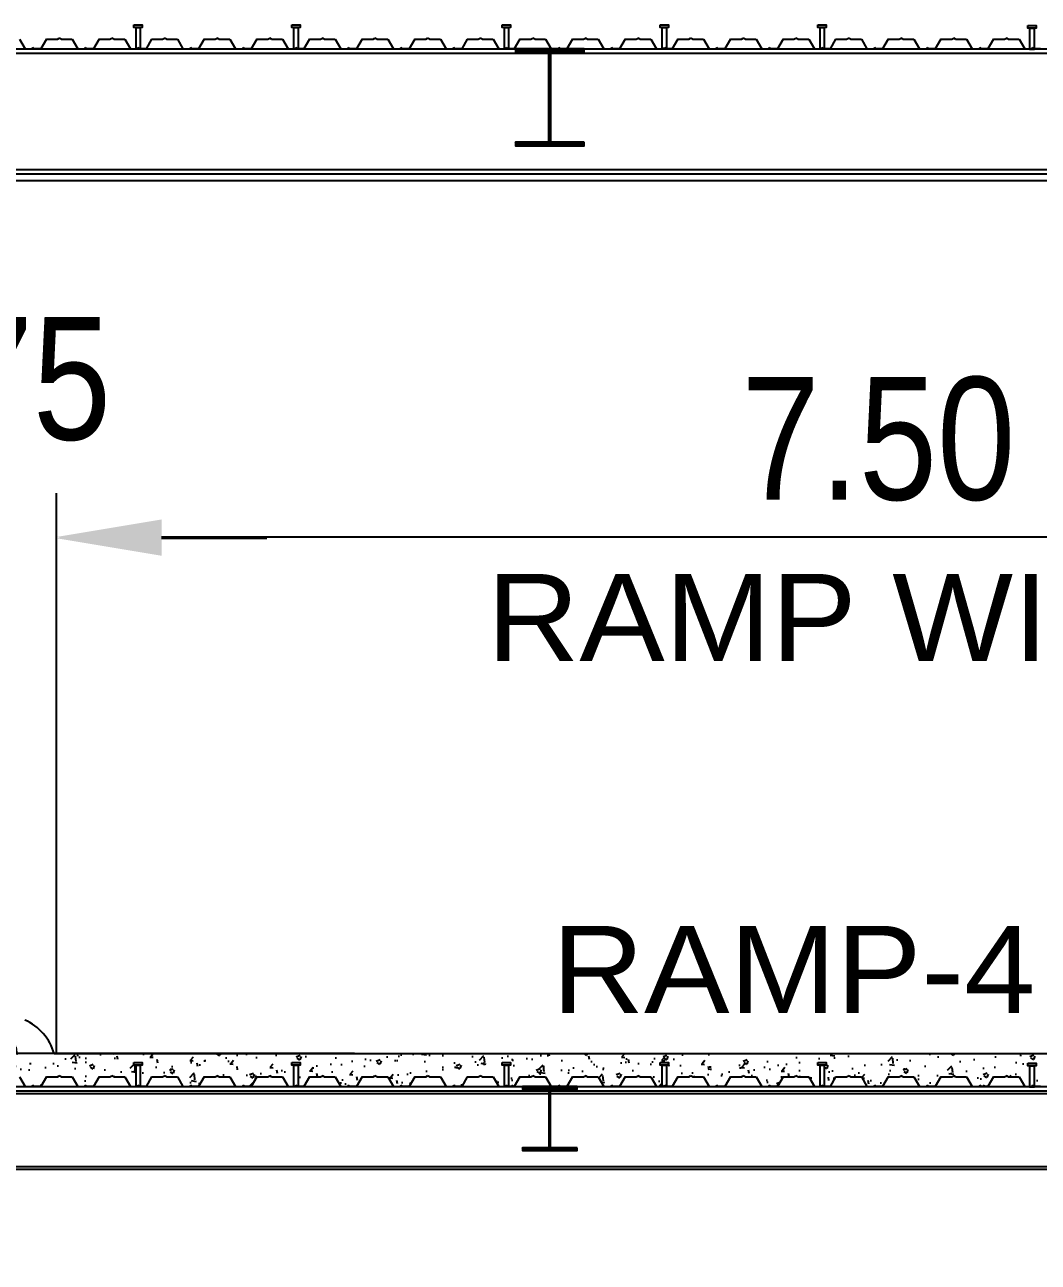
# Model space of a CAD drawing. Header units: millimetres. Extents: x 2148 to 2681, y 758 to 986.
# Drawn here: x 2234.358 to 2236.67, y 789.059 to 791.882 of the extents above; entities that cross this region are included whole.
import ezdxf

# ---------------------------------------------------------------- set-up
doc = ezdxf.new("R2010")
doc.units = ezdxf.units.MM
doc.layers.add('D', color=1, linetype='Continuous')
doc.layers.add('HATCH', color=8, linetype='Continuous')
doc.styles.add('ARIALNW', font='ARIALN.TTF')
doc.styles.add('MMTX$0$ESMX$0$X-OPTA1D', font='x-opta1d')
doc.dimstyles.new('DIM 200', dxfattribs={"dimtxt": 0.36, "dimasz": 0.35, "dimexe": 0.1, "dimexo": 0, "dimgap": 0.08, "dimtad": 1, "dimlfac": 2, "dimrnd": 0.005, "dimzin": 1, "dimdsep": 46, "dimtxsty": 'ARIALNW', "dimcen": 0.09, "dimclrd": 6, "dimclre": 6, "dimclrt": 13, "dimadec": 0, "dimazin": 0, "dimtfac": 1, "dimtofl": 0, "dimtmove": 2, "dimatfit": 3, "dimfxl": 1, "dimtolj": 1, "dimtzin": 0, "dimarcsym": 0})
pattern_1 = [(50, (202.00182, -747.14405), (0.0910923345, -0.0079695428), [0.009525, -0.104775]), (355, (202.00182, -747.14405), (-0.017621413, 0.0955283214), [0.00762, -0.08382]), (100.451, (202.00941, -747.144715), (0.0734712508, 0.087558344), [0.008095, -0.089045]), (46.1842, (202.00182, -747.11865), (0.1355395204, -0.021021164), [0.0142875, -0.1571625]), (96.6356, (202.01311, -747.1204), (0.118702117, 0.123712778), [0.0121425, -0.1335675]), (351.184, (202.00182, -747.11865), (0.118702303, 0.123712559), [0.01143, -0.12573]), (21, (202.01452, -747.125), (0.07580744, -0.0511327593), [0.009525, -0.104775]), (326, (202.01452, -747.125), (0.0309010142, 0.092093983), [0.00762, -0.08382]), (71.4514, (202.02084, -747.12926), (0.1067082454, 0.040961429), [0.008095, -0.089045]), (37.5, (202.00182, -747.14405), (0.00154430163, 0.04227751944), [0, -0.082804, 0, -0.08509, 0, -0.0841375]), (7.5, (202.00182, -747.14405), (0.03340983126, 0.0500902874), [0, -0.048514, 0, -0.080899, 0, -0.0320675]), (327.5, (201.973498, -747.14405), (0.0677952976, -0.002864372), [0, -0.03175, 0, -0.09906, 0, -0.131445]), (317.5, (201.9608, -747.14405), (0.0740645907, 0.0127132455), [0, -0.041275, 0, -0.065786, 0, -0.093345])]

# ---------------------------------------------------------------- blocks, each defined once
blk = doc.blocks.new('*D2244')
at = {"layer": 'D', "color": 6, "lineweight": -2, "transparency": 16777216}
for p, q in [((2235.1103, 789.5351), (2232.9857, 789.5351)), ((2233.0857, 788.0492), (2233.0857, 789.2951)), ((2235.1103, 787.8092), (2232.9857, 787.8092))]:
    blk.add_line(p, q, dxfattribs=at)
at = {"layer": 'D', "color": 6, "transparency": 16777216}
for points in [[(2233.0457, 789.2951), (2233.1257, 789.2951), (2233.0857, 789.5351)], [(2233.0457, 788.0492), (2233.1257, 788.0492), (2233.0857, 787.8092)]]:
    blk.add_solid(points, dxfattribs=at)
at = {"layer": 'Defpoints', "color": 0, "transparency": 16777216}
for p in [(2233.0857, 789.5351), (2235.1103, 789.5351, 0), (2235.1103, 787.8092, 0)]:
    blk.add_point(p, dxfattribs=at)
at = {"layer": 'D', "color": 13, "transparency": 16777216, "insert": (2232.8218, 788.8099), "char_height": 0.28, "attachment_point": 5, "rotation": 90, "style": 'ARIALNW'}
blk.add_mtext('\\A1;3.45', dxfattribs=at)
blk = doc.blocks.new('*D2247')
at = {"layer": 'D', "color": 6, "lineweight": -2, "transparency": 16777216}
for p, q in [((2234.4305, 789.5351), (2234.4305, 790.8136)), ((2238.1806, 789.5351), (2238.1806, 790.8136)), ((2234.6705, 790.7136), (2237.9406, 790.7136))]:
    blk.add_line(p, q, dxfattribs=at)
at = {"layer": 'D', "color": 6, "transparency": 16777216}
for points in [[(2234.6705, 790.7536), (2234.6705, 790.6736), (2234.4305, 790.7136)], [(2237.9406, 790.7536), (2237.9406, 790.6736), (2238.1806, 790.7136)]]:
    blk.add_solid(points, dxfattribs=at)
at = {"layer": 'Defpoints', "color": 0, "transparency": 16777216}
for p in [(2238.1806, 790.7136), (2234.4305, 789.5351, 0), (2238.1806, 789.5351, 0)]:
    blk.add_point(p, dxfattribs=at)
at = {"layer": 'D', "color": 13, "transparency": 16777216, "insert": (2236.3055, 790.9365), "char_height": 0.28, "attachment_point": 5, "style": 'ARIALNW'}
blk.add_mtext('\\A1;7.50', dxfattribs=at)
blk = doc.blocks.new('*D2240')
at = {"layer": 'D', "color": 6, "lineweight": -2, "transparency": 16777216}
for p, q in [((2234.0557, 790.4385), (2234.0557, 790.8107)), ((2234.4305, 790.5628), (2234.4305, 790.8107)), ((2233.8157, 790.7107), (2233.5757, 790.7107)), ((2234.6705, 790.7107), (2234.9105, 790.7107))]:
    blk.add_line(p, q, dxfattribs=at)
at = {"layer": 'D', "color": 6, "transparency": 16777216}
for points in [[(2233.8157, 790.7507), (2233.8157, 790.6707), (2234.0557, 790.7107)], [(2234.6705, 790.7507), (2234.6705, 790.6707), (2234.4305, 790.7107)]]:
    blk.add_solid(points, dxfattribs=at)
at = {"layer": 'Defpoints', "color": 0, "transparency": 16777216}
for p in [(2234.0557, 790.7107), (2234.4305, 790.5628), (2234.0557, 790.4385, 0)]:
    blk.add_point(p, dxfattribs=at)
at = {"layer": 'D', "color": 13, "transparency": 16777216, "insert": (2234.2431, 791.0736), "char_height": 0.28, "attachment_point": 5, "style": 'ARIALNW'}
blk.add_mtext('\\A1;0.75', dxfattribs=at)

msp = doc.modelspace()

# ---------------------------------------------------------------- hatches: boundary and pattern name
at = {"layer": 'D'}
h = msp.add_hatch(dxfattribs=at)
h.set_pattern_fill('AR-CONC', color=256, scale=0.0005, style=0)
h.set_pattern_definition(pattern_1)
h.paths.add_polyline_path([(2235.447265, 789.5150489), (2235.4662718, 789.5150489), (2235.4662718, 789.5089958), (2235.4616749, 789.5089958), (2235.4616749, 789.4600742), (2235.4749042, 789.4600742), (2235.4877647, 789.4822456), (2235.5127647, 789.4822456), (2235.5170781, 789.4845942), (2235.5213914, 789.4822456), (2235.5463914, 789.4822456), (2235.5592519, 789.4600742), (2235.5741099, 789.4600742), (2235.5770815, 789.4633522), (2235.5800531, 789.4600742), (2235.5949111, 789.4600742), (2235.6077716, 789.4822456), (2235.6327716, 789.4822456), (2235.637085, 789.4845942), (2235.6413983, 789.4822456), (2235.6663983, 789.4822456), (2235.6792588, 789.4600742), (2235.6941168, 789.4600742), (2235.6970884, 789.4633522), (2235.70006, 789.4600742), (2235.714918, 789.4600742), (2235.7277785, 789.4822456), (2235.7293163, 789.4822456), (2235.7293163, 789.5350742), (2234.345298, 789.5350742, 0.209109325), (2234.2843997, 789.6087074), (2234.2843997, 789.4765636), (2234.2876955, 789.4822456), (2234.3126955, 789.4822456), (2234.3170089, 789.4845942), (2234.3213222, 789.4822456), (2234.3463222, 789.4822456), (2234.3591827, 789.4600742), (2234.3740407, 789.4600742), (2234.3770123, 789.4633522), (2234.3799839, 789.4600742), (2234.3948419, 789.4600742), (2234.4077024, 789.4822456), (2234.4327024, 789.4822456), (2234.4370158, 789.4845942), (2234.4413292, 789.4822456), (2234.4663292, 789.4822456), (2234.4791897, 789.4600742), (2234.4940477, 789.4600742), (2234.4970193, 789.4633522), (2234.4999909, 789.4600742), (2234.5148489, 789.4600742), (2234.5277094, 789.4822456), (2234.5527094, 789.4822456), (2234.5570227, 789.4845942), (2234.5613361, 789.4822456), (2234.5863361, 789.4822456), (2234.5991966, 789.4600742), (2234.6121883, 789.4600742), (2234.6121883, 789.5089958), (2234.6072165, 789.5089958), (2234.6072165, 789.5150489), (2234.6262234, 789.5150489), (2234.6262234, 789.5089958), (2234.6216264, 789.5089958), (2234.6216264, 789.4600742), (2234.6348558, 789.4600742), (2234.6477163, 789.4822456), (2234.6727163, 789.4822456), (2234.6770296, 789.4845942), (2234.681343, 789.4822456), (2234.706343, 789.4822456), (2234.7192035, 789.4600742), (2234.7340615, 789.4600742), (2234.7370331, 789.4633522), (2234.7400047, 789.4600742), (2234.7548627, 789.4600742), (2234.7677232, 789.4822456), (2234.7927232, 789.4822456), (2234.7970366, 789.4845942), (2234.8013499, 789.4822456), (2234.8263499, 789.4822456), (2234.8392104, 789.4600742), (2234.8540684, 789.4600742), (2234.85704, 789.4633522), (2234.8600116, 789.4600742), (2234.8748696, 789.4600742), (2234.8877301, 789.4822456), (2234.9127301, 789.4822456), (2234.9170435, 789.4845942), (2234.9213568, 789.4822456), (2234.9463568, 789.4822456), (2234.9592173, 789.4600742), (2234.972209, 789.4600742), (2234.972209, 789.5089958), (2234.9672373, 789.5089958), (2234.9672373, 789.5150489), (2234.9862441, 789.5150489), (2234.9862441, 789.5089958), (2234.9816472, 789.5089958), (2234.9816472, 789.4600742), (2234.9948765, 789.4600742), (2235.007737, 789.4822456), (2235.032737, 789.4822456), (2235.0370504, 789.4845942), (2235.0413637, 789.4822456), (2235.0663637, 789.4822456), (2235.0792242, 789.4600742), (2235.0940822, 789.4600742), (2235.0970538, 789.4633522), (2235.1000254, 789.4600742), (2235.1148834, 789.4600742), (2235.1277439, 789.4822456), (2235.1527439, 789.4822456), (2235.1570573, 789.4845942), (2235.1613707, 789.4822456), (2235.1863707, 789.4822456), (2235.1992312, 789.4600742), (2235.2140892, 789.4600742), (2235.2170608, 789.4633522), (2235.2200324, 789.4600742), (2235.2348904, 789.4600742), (2235.2477509, 789.4822456), (2235.2727509, 789.4822456), (2235.2770642, 789.4845942), (2235.2813776, 789.4822456), (2235.3063776, 789.4822456), (2235.3192381, 789.4600742), (2235.3340961, 789.4600742), (2235.3370677, 789.4633522), (2235.3400393, 789.4600742), (2235.3548973, 789.4600742), (2235.3677578, 789.4822456), (2235.3927578, 789.4822456), (2235.3970711, 789.4845942), (2235.4013845, 789.4822456), (2235.4263845, 789.4822456), (2235.439245, 789.4600742), (2235.4522367, 789.4600742), (2235.4522367, 789.5089958), (2235.447265, 789.5089958)])
h = msp.add_hatch(dxfattribs=at)
h.set_pattern_fill('AR-CONC', color=256, scale=0.0005, style=0)
h.set_pattern_definition(pattern_1)
h.paths.add_polyline_path([(2237.1075941, 789.5350742), (2235.7293163, 789.5350742), (2235.7293163, 789.4822456), (2235.7527785, 789.4822456), (2235.7570919, 789.4845942), (2235.7614052, 789.4822456), (2235.7864052, 789.4822456), (2235.7992658, 789.4600742), (2235.8122574, 789.4600742), (2235.8122574, 789.5089958), (2235.8072857, 789.5089958), (2235.8072857, 789.5150489), (2235.8262925, 789.5150489), (2235.8262925, 789.5089958), (2235.8216956, 789.5089958), (2235.8216956, 789.4600742), (2235.8349249, 789.4600742), (2235.8477855, 789.4822456), (2235.8727855, 789.4822456), (2235.8770988, 789.4845942), (2235.8814122, 789.4822456), (2235.9064122, 789.4822456), (2235.9192727, 789.4600742), (2235.9341307, 789.4600742), (2235.9371023, 789.4633522), (2235.9400739, 789.4600742), (2235.9549319, 789.4600742), (2235.9677924, 789.4822456), (2235.9927924, 789.4822456), (2235.9971057, 789.4845942), (2236.0014191, 789.4822456), (2236.0264191, 789.4822456), (2236.0392796, 789.4600742), (2236.0541376, 789.4600742), (2236.0571092, 789.4633522), (2236.0600808, 789.4600742), (2236.0749388, 789.4600742), (2236.0877993, 789.4822456), (2236.1127993, 789.4822456), (2236.1171126, 789.4845942), (2236.121426, 789.4822456), (2236.146426, 789.4822456), (2236.1592865, 789.4600742), (2236.1722782, 789.4600742), (2236.1722782, 789.5089958), (2236.1673065, 789.5089958), (2236.1673065, 789.5150489), (2236.1863133, 789.5150489), (2236.1863133, 789.5089958), (2236.1817164, 789.5089958), (2236.1817164, 789.4600742), (2236.1949457, 789.4600742), (2236.2078062, 789.4822456), (2236.2328062, 789.4822456), (2236.2371196, 789.4845942), (2236.2414329, 789.4822456), (2236.2664329, 789.4822456), (2236.2792934, 789.4600742), (2236.2941514, 789.4600742), (2236.297123, 789.4633522), (2236.3000946, 789.4600742), (2236.3149526, 789.4600742), (2236.3278131, 789.4822456), (2236.3528131, 789.4822456), (2236.3571265, 789.4845942), (2236.3614398, 789.4822456), (2236.3864398, 789.4822456), (2236.3993003, 789.4600742), (2236.4141583, 789.4600742), (2236.4171299, 789.4633522), (2236.4201015, 789.4600742), (2236.4349595, 789.4600742), (2236.44782, 789.4822456), (2236.47282, 789.4822456), (2236.4771334, 789.4845942), (2236.4814468, 789.4822456), (2236.5064468, 789.4822456), (2236.5193073, 789.4600742), (2236.5341653, 789.4600742), (2236.5371369, 789.4633522), (2236.5401085, 789.4600742), (2236.5549665, 789.4600742), (2236.567827, 789.4822456), (2236.592827, 789.4822456), (2236.5971403, 789.4845942), (2236.6014537, 789.4822456), (2236.6264537, 789.4822456), (2236.6393142, 789.4600742), (2236.6508201, 789.4600742), (2236.6508201, 789.5073568), (2236.6458483, 789.5073568), (2236.6458483, 789.5134099), (2236.6648551, 789.5134099), (2236.6648551, 789.5073568), (2236.6602582, 789.5073568), (2236.6602582, 789.4600742), (2236.6749734, 789.4600742), (2236.6878339, 789.4822456), (2236.7128339, 789.4822456), (2236.7171472, 789.4845942), (2236.7214606, 789.4822456), (2236.7464606, 789.4822456), (2236.7593211, 789.4600742), (2236.7741791, 789.4600742), (2236.7771507, 789.4633522), (2236.7801223, 789.4600742), (2236.7949803, 789.4600742), (2236.8078408, 789.4822456), (2236.8328408, 789.4822456), (2236.8371541, 789.4845942), (2236.8414675, 789.4822456), (2236.8664675, 789.4822456), (2236.879328, 789.4600742), (2236.894186, 789.4600742), (2236.8971576, 789.4633522), (2236.9001292, 789.4600742), (2236.9149872, 789.4600742), (2236.9278477, 789.4822456), (2236.9528477, 789.4822456), (2236.9571611, 789.4845942), (2236.9614744, 789.4822456), (2236.9864744, 789.4822456), (2236.9993349, 789.4600742), (2237.0138124, 789.4600742), (2237.0138124, 789.5073568), (2237.0088407, 789.5073568), (2237.0088407, 789.5134099), (2237.0278475, 789.5134099), (2237.0278475, 789.5073568), (2237.0232506, 789.5073568), (2237.0232506, 789.4600742), (2237.0349941, 789.4600742), (2237.0478546, 789.4822456), (2237.0728546, 789.4822456), (2237.077168, 789.4845942), (2237.0814813, 789.4822456), (2237.1075941, 789.4822456)])
at = {"layer": 'HATCH', "ltscale": 0.5}
h = msp.add_hatch(dxfattribs=at)
h.set_pattern_fill('ANSI31', color=256, scale=0.00775, style=0)
h.set_pattern_definition([(45, (64035.8124486, 2921.9561855), (-0.000685009694274, 0.000685009694274), [])])
edge = h.paths.add_edge_path()
edge.add_line((2235.6339519, 791.6140155), (2235.5608636, 791.6140155))
edge.add_arc((2235.5608636, 791.6170378), 0.0030223, 174.0972671, 270, ccw=False)
edge.add_line((2235.5578573, 791.6173486), (2235.5578573, 791.8160574))
edge.add_arc((2235.5608636, 791.8163682), 0.0030223, 89.6345547, 185.9027329, ccw=False)
edge.add_line((2235.5608829, 791.8193905), (2235.6339519, 791.8193905))
edge.add_line((2235.6339519, 791.8193905), (2235.6339519, 791.8271405))
edge.add_line((2235.6339519, 791.8271405), (2235.477322, 791.8271405))
edge.add_line((2235.477322, 791.8271405), (2235.477322, 791.8193905))
edge.add_line((2235.477322, 791.8193905), (2235.5501784, 791.8193905))
edge.add_arc((2235.5501977, 791.8163682), 0.0030223, -4.2920933, 90.3654453, ccw=False)
edge.add_line((2235.5532115, 791.8161421), (2235.5532115, 791.617264))
edge.add_arc((2235.5501977, 791.6170378), 0.0030223, -89.9999999, 4.2920934, ccw=False)
edge.add_line((2235.5501977, 791.6140155), (2235.477322, 791.6140155))
edge.add_line((2235.477322, 791.6140155), (2235.477322, 791.6062655))
edge.add_line((2235.477322, 791.6062655), (2235.6339519, 791.6062655))
edge.add_line((2235.6339519, 791.6062655), (2235.6339519, 791.6140155))
at = {"layer": 'HATCH', "ltscale": 0.5, "extrusion": (-2.95994e-09, 2.54479e-10, 1)}
h = msp.add_hatch(dxfattribs=at)
h.set_pattern_fill('ANSI31', color=256, scale=0.006173, style=0)
h.set_pattern_definition([(44.9999999998, (51458.1039437, 2486.1010187), (-0.000545595188539, 0.000545595188543), [])])
edge = h.paths.add_edge_path()
edge.add_line((2235.6180131, 789.3198418), (2235.5597999, 789.3198418))
edge.add_arc((2235.5597999, 789.322249), 0.0024072, 174.0972671, 269.9999999, ccw=False)
edge.add_line((2235.5574054, 789.3224965), (2235.5574054, 789.4512468))
edge.add_arc((2235.5597999, 789.4514944), 0.0024072, 89.6345545, 185.9027327, ccw=False)
edge.add_line((2235.5598152, 789.4539015), (2235.6180131, 789.4539015))
edge.add_line((2235.6180131, 789.4539015), (2235.6180131, 789.4600742))
edge.add_line((2235.6180131, 789.4600742), (2235.4932608, 789.4600742))
edge.add_line((2235.4932608, 789.4600742), (2235.4932608, 789.4539015))
edge.add_line((2235.4932608, 789.4539015), (2235.5512893, 789.4539015))
edge.add_arc((2235.5513047, 789.4514944), 0.0024072, -4.2920935, 90.3654452, ccw=False)
edge.add_line((2235.5537051, 789.4513142), (2235.5537051, 789.3224291))
edge.add_arc((2235.5513047, 789.322249), 0.0024072, -89.9999996, 4.2920936, ccw=False)
edge.add_line((2235.5513047, 789.3198418), (2235.4932608, 789.3198418))
edge.add_line((2235.4932608, 789.3198418), (2235.4932608, 789.3136691))
edge.add_line((2235.4932608, 789.3136691), (2235.6180131, 789.3136691))
edge.add_line((2235.6180131, 789.3136691), (2235.6180131, 789.3198418))

# ---------------------------------------------------------------- linework, layer by layer
at = {"layer": 'D', "ltscale": 0.5}
for p, q in [((2234.2272252, 791.8271405, 0.0000001), (2238.3842455, 791.8271405, 0.0000001)), ((2234.2272252, 791.8171405, 0.0000001), (2238.3842455, 791.8171405, 0.0000001)), ((2234.2272252, 791.5521405, 0.0000001), (2238.3842455, 791.5521405, 0.0000001)), ((2234.2272252, 791.5421405, 0.0000001), (2238.3842455, 791.5421405, 0.0000001)), ((2234.4254991, 789.5350742, 0), (2238.1755894, 789.5350742, 0))]:
    msp.add_line(p, q, dxfattribs=at)
at = {"layer": 'D', "color": 3, "ltscale": 0.5}
for p, q in [((2234.2272252, 789.4600742, 0), (2238.3842455, 789.4600742, 0)), ((2233.8842455, 789.4500742, 0), (2235.5537051, 789.4500742, 0)), ((2235.5574054, 789.4500742, 0), (2237.0537281, 789.4500742, 0))]:
    msp.add_line(p, q, dxfattribs=at)
at = {"layer": 'D'}
for p, q in [((2233.8842455, 789.4439015, 0), (2235.5537051, 789.4439015, 0)), ((2235.5574054, 789.4500742, 0), (2237.0537281, 789.4500742, 0)), ((2235.5574054, 789.4439015, 0), (2237.0537281, 789.4439015, 0)), ((2234.0586004, 789.2772589, 0), (2238.552608, 789.2772589, 0.0000001)), ((2234.0586004, 789.2710862, 0), (2238.552608, 789.2710862, 0.0000001))]:
    msp.add_line(p, q, dxfattribs=at)
at = {"layer": 'D', "color": 3, "ltscale": 0.5, "elevation": 0.0000001}
msp.add_lwpolyline([(2235.6339519, 791.6140155), (2235.5608636, 791.6140155, -0.444720244), (2235.5578573, 791.6173486), (2235.5578573, 791.8160574, -0.446631522), (2235.5608829, 791.8193905), (2235.6339519, 791.8193905), (2235.6339519, 791.8271405), (2235.477322, 791.8271405), (2235.477322, 791.8193905), (2235.5501784, 791.8193905, -0.438228127), (2235.5532115, 791.8161421), (2235.5532115, 791.617264, -0.436328672), (2235.5501977, 791.6140155), (2235.477322, 791.6140155), (2235.477322, 791.6062655), (2235.6339519, 791.6062655)], format="xyb", close=True, dxfattribs=at)
at = {"layer": 'D', "color": 3, "ltscale": 0.5, "extrusion": (-2.95994e-09, 2.54479e-10, 1), "elevation": -0.0000064}
msp.add_lwpolyline([(2235.6180131, 789.3198418), (2235.5597999, 789.3198418, -0.444720244), (2235.5574054, 789.3224965), (2235.5574054, 789.4512468, -0.446631522), (2235.5598152, 789.4539015), (2235.6180131, 789.4539015), (2235.6180131, 789.4600742), (2235.4932608, 789.4600742), (2235.4932608, 789.4539015), (2235.5512893, 789.4539015, -0.438228127), (2235.5537051, 789.4513142), (2235.5537051, 789.3224291, -0.436328672), (2235.5513047, 789.3198418), (2235.4932608, 789.3198418), (2235.4932608, 789.3136691), (2235.6180131, 789.3136691)], format="xyb", close=True, dxfattribs=at)
at = {"layer": 'D', "ltscale": 0.5}
msp.add_arc((2234.3108674, 789.5022677, 0), 0.1192338, 15.9706293, 66.5532607, dxfattribs=at)
at = {"layer": 'HATCH', "ltscale": 0.5}
for p, q in [((2234.3463222, 791.8493118, 0), (2234.3591827, 791.8271405, 0.0000001)), ((2234.3740407, 791.8271405, 0.0000001), (2234.3770123, 791.8304185, -0.0000002)), ((2234.3799839, 791.8271405, 0.0000001), (2234.3770123, 791.8304185, -0.0000002)), ((2234.4077024, 791.8493118, 0), (2234.3948419, 791.8271405, 0.0000001)), ((2234.4077024, 791.8493118, 0), (2234.4327024, 791.8493118, 0)), ((2234.4327024, 791.8493118, 0), (2234.4370158, 791.8516605, -0.0000002)), ((2234.4413292, 791.8493118, 0), (2234.4370158, 791.8516605, -0.0000002)), ((2234.4413292, 791.8493118, 0), (2234.4663292, 791.8493118, 0)), ((2234.4663292, 791.8493118, 0), (2234.4791897, 791.8271405, 0.0000001)), ((2234.4940477, 791.8271405, 0.0000001), (2234.4970193, 791.8304185, -0.0000002)), ((2234.4999909, 791.8271405, 0.0000001), (2234.4970193, 791.8304185, -0.0000002)), ((2234.5277094, 791.8493118, 0), (2234.5148489, 791.8271405, 0.0000001)), ((2234.5277094, 791.8493118, 0), (2234.5527094, 791.8493118, 0)), ((2234.5527094, 791.8493118, 0), (2234.5570227, 791.8516605, -0.0000002)), ((2234.5613361, 791.8493118, 0), (2234.5570227, 791.8516605, -0.0000002)), ((2234.5613361, 791.8493118, 0), (2234.5863361, 791.8493118, 0)), ((2234.5863361, 791.8493118, 0), (2234.5991966, 791.8271405, 0.0000001)), ((2234.6140546, 791.8271405, 0.0000001), (2234.6170262, 791.8304185, -0.0000002)), ((2234.6199978, 791.8271405, 0.0000001), (2234.6170262, 791.8304185, -0.0000002)), ((2234.6477163, 791.8493118, 0), (2234.6348558, 791.8271405, 0.0000001)), ((2234.6477163, 791.8493118, 0), (2234.6727163, 791.8493118, 0)), ((2234.6727163, 791.8493118, 0), (2234.6770296, 791.8516605, -0.0000002)), ((2234.681343, 791.8493118, 0), (2234.6770296, 791.8516605, -0.0000002)), ((2234.681343, 791.8493118, 0), (2234.706343, 791.8493118, 0)), ((2234.706343, 791.8493118, 0), (2234.7192035, 791.8271405, 0.0000001)), ((2234.7340615, 791.8271405, 0.0000001), (2234.7370331, 791.8304185, -0.0000002)), ((2234.7400047, 791.8271405, 0.0000001), (2234.7370331, 791.8304185, -0.0000002)), ((2234.7677232, 791.8493118, 0), (2234.7548627, 791.8271405, 0.0000001)), ((2234.7677232, 791.8493118, 0), (2234.7927232, 791.8493118, 0)), ((2234.7927232, 791.8493118, 0), (2234.7970366, 791.8516605, -0.0000002)), ((2234.8013499, 791.8493118, 0), (2234.7970366, 791.8516605, -0.0000002)), ((2234.8013499, 791.8493118, 0), (2234.8263499, 791.8493118, 0)), ((2234.8263499, 791.8493118, 0), (2234.8392104, 791.8271405, 0.0000001)), ((2234.8540684, 791.8271405, 0.0000001), (2234.85704, 791.8304185, -0.0000002)), ((2234.8600116, 791.8271405, 0.0000001), (2234.85704, 791.8304185, -0.0000002)), ((2234.8877301, 791.8493118, 0), (2234.8748696, 791.8271405, 0.0000001)), ((2234.8877301, 791.8493118, 0), (2234.9127301, 791.8493118, 0)), ((2234.9127301, 791.8493118, 0), (2234.9170435, 791.8516605, -0.0000002)), ((2234.9213568, 791.8493118, 0), (2234.9170435, 791.8516605, -0.0000002)), ((2234.9213568, 791.8493118, 0), (2234.9463568, 791.8493118, 0)), ((2234.9463568, 791.8493118, 0), (2234.9592173, 791.8271405, 0.0000001)), ((2234.9740753, 791.8271405, 0.0000001), (2234.9770469, 791.8304185, -0.0000002)), ((2234.9800185, 791.8271405, 0.0000001), (2234.9770469, 791.8304185, -0.0000002)), ((2235.007737, 791.8493118, 0), (2234.9948765, 791.8271405, 0.0000001)), ((2235.007737, 791.8493118, 0), (2235.032737, 791.8493118, 0)), ((2235.032737, 791.8493118, 0), (2235.0370504, 791.8516605, -0.0000002)), ((2235.0413637, 791.8493118, 0), (2235.0370504, 791.8516605, -0.0000002)), ((2235.0413637, 791.8493118, 0), (2235.0663637, 791.8493118, 0)), ((2235.0663637, 791.8493118, 0), (2235.0792242, 791.8271405, 0.0000001)), ((2235.0940822, 791.8271405, 0.0000001), (2235.0970538, 791.8304185, -0.0000002)), ((2235.1000254, 791.8271405, 0.0000001), (2235.0970538, 791.8304185, -0.0000002)), ((2235.1277439, 791.8493118, 0), (2235.1148834, 791.8271405, 0.0000001)), ((2235.1277439, 791.8493118, 0), (2235.1527439, 791.8493118, 0)), ((2235.1527439, 791.8493118, 0), (2235.1570573, 791.8516605, -0.0000002)), ((2235.1613707, 791.8493118, 0), (2235.1570573, 791.8516605, -0.0000002)), ((2235.1613707, 791.8493118, 0), (2235.1863707, 791.8493118, 0)), ((2235.1863707, 791.8493118, 0), (2235.1992312, 791.8271405, 0.0000001)), ((2235.2140892, 791.8271405, 0.0000001), (2235.2170608, 791.8304185, -0.0000002)), ((2235.2200324, 791.8271405, 0.0000001), (2235.2170608, 791.8304185, -0.0000002)), ((2235.2477509, 791.8493118, 0), (2235.2348904, 791.8271405, 0.0000001)), ((2235.2477509, 791.8493118, 0), (2235.2727509, 791.8493118, 0)), ((2235.2727509, 791.8493118, 0), (2235.2770642, 791.8516605, -0.0000002)), ((2235.2813776, 791.8493118, 0), (2235.2770642, 791.8516605, -0.0000002)), ((2235.2813776, 791.8493118, 0), (2235.3063776, 791.8493118, 0)), ((2235.3063776, 791.8493118, 0), (2235.3192381, 791.8271405, 0.0000001)), ((2235.3340961, 791.8271405, 0.0000001), (2235.3370677, 791.8304185, -0.0000002)), ((2235.3400393, 791.8271405, 0.0000001), (2235.3370677, 791.8304185, -0.0000002)), ((2235.3677578, 791.8493118, 0), (2235.3548973, 791.8271405, 0.0000001)), ((2235.3677578, 791.8493118, 0), (2235.3927578, 791.8493118, 0)), ((2235.3927578, 791.8493118, 0), (2235.3970711, 791.8516605, -0.0000002)), ((2235.4013845, 791.8493118, 0), (2235.3970711, 791.8516605, -0.0000002)), ((2235.4013845, 791.8493118, 0), (2235.4263845, 791.8493118, 0)), ((2235.4263845, 791.8493118, 0), (2235.439245, 791.8271405, 0.0000001)), ((2235.454103, 791.8271405, 0.0000001), (2235.4570746, 791.8304185, -0.0000002)), ((2235.4600462, 791.8271405, 0.0000001), (2235.4570746, 791.8304185, -0.0000002)), ((2235.4877647, 791.8493118, 0), (2235.4749042, 791.8271405, 0.0000001)), ((2235.4877647, 791.8493118, 0), (2235.5127647, 791.8493118, 0)), ((2235.5127647, 791.8493118, 0), (2235.5170781, 791.8516605, -0.0000002)), ((2235.5213914, 791.8493118, 0), (2235.5170781, 791.8516605, -0.0000002)), ((2235.5213914, 791.8493118, 0), (2235.5463914, 791.8493118, 0)), ((2235.5463914, 791.8493118, 0), (2235.5592519, 791.8271405, 0.0000001)), ((2235.5741099, 791.8271405, 0.0000001), (2235.5770815, 791.8304185, -0.0000002)), ((2235.5800531, 791.8271405, 0.0000001), (2235.5770815, 791.8304185, -0.0000002)), ((2235.6077716, 791.8493118, 0), (2235.5949111, 791.8271405, 0.0000001)), ((2235.6077716, 791.8493118, 0), (2235.6327716, 791.8493118, 0)), ((2235.6327716, 791.8493118, 0), (2235.637085, 791.8516605, -0.0000002)), ((2235.6413983, 791.8493118, 0), (2235.637085, 791.8516605, -0.0000002)), ((2235.6413983, 791.8493118, 0), (2235.6663983, 791.8493118, 0)), ((2235.6663983, 791.8493118, 0), (2235.6792588, 791.8271405, 0.0000001)), ((2235.6941168, 791.8271405, 0.0000001), (2235.6970884, 791.8304185, -0.0000002)), ((2235.70006, 791.8271405, 0.0000001), (2235.6970884, 791.8304185, -0.0000002)), ((2235.7277785, 791.8493118, 0), (2235.714918, 791.8271405, 0.0000001)), ((2235.7277785, 791.8493118, 0), (2235.7527785, 791.8493118, 0)), ((2235.7527785, 791.8493118, 0), (2235.7570919, 791.8516605, -0.0000002)), ((2235.7614052, 791.8493118, 0), (2235.7570919, 791.8516605, -0.0000002)), ((2235.7614052, 791.8493118, 0), (2235.7864052, 791.8493118, 0)), ((2235.7864052, 791.8493118, 0), (2235.7992658, 791.8271405, 0.0000001)), ((2235.8141237, 791.8271405, 0.0000001), (2235.8170953, 791.8304185, -0.0000002)), ((2235.8200669, 791.8271405, 0.0000001), (2235.8170953, 791.8304185, -0.0000002)), ((2235.8477855, 791.8493118, 0), (2235.8349249, 791.8271405, 0.0000001)), ((2235.8477855, 791.8493118, 0), (2235.8727855, 791.8493118, 0)), ((2235.8727855, 791.8493118, 0), (2235.8770988, 791.8516605, -0.0000002)), ((2235.8814122, 791.8493118, 0), (2235.8770988, 791.8516605, -0.0000002)), ((2235.8814122, 791.8493118, 0), (2235.9064122, 791.8493118, 0)), ((2235.9064122, 791.8493118, 0), (2235.9192727, 791.8271405, 0.0000001)), ((2235.9341307, 791.8271405, 0.0000001), (2235.9371023, 791.8304185, -0.0000002)), ((2235.9400739, 791.8271405, 0.0000001), (2235.9371023, 791.8304185, -0.0000002)), ((2235.9677924, 791.8493118, 0), (2235.9549319, 791.8271405, 0.0000001)), ((2235.9677924, 791.8493118, 0), (2235.9927924, 791.8493118, 0)), ((2235.9927924, 791.8493118, 0), (2235.9971057, 791.8516605, -0.0000002)), ((2236.0014191, 791.8493118, 0), (2235.9971057, 791.8516605, -0.0000002)), ((2236.0014191, 791.8493118, 0), (2236.0264191, 791.8493118, 0)), ((2236.0264191, 791.8493118, 0), (2236.0392796, 791.8271405, 0.0000001)), ((2236.0541376, 791.8271405, 0.0000001), (2236.0571092, 791.8304185, -0.0000002)), ((2236.0600808, 791.8271405, 0.0000001), (2236.0571092, 791.8304185, -0.0000002)), ((2236.0877993, 791.8493118, 0), (2236.0749388, 791.8271405, 0.0000001)), ((2236.0877993, 791.8493118, 0), (2236.1127993, 791.8493118, 0)), ((2236.1127993, 791.8493118, 0), (2236.1171126, 791.8516605, -0.0000002)), ((2236.121426, 791.8493118, 0), (2236.1171126, 791.8516605, -0.0000002)), ((2236.121426, 791.8493118, 0), (2236.146426, 791.8493118, 0)), ((2236.146426, 791.8493118, 0), (2236.1592865, 791.8271405, 0.0000001)), ((2236.1741445, 791.8271405, 0.0000001), (2236.1771161, 791.8304185, -0.0000002)), ((2236.1800877, 791.8271405, 0.0000001), (2236.1771161, 791.8304185, -0.0000002)), ((2236.2078062, 791.8493118, 0), (2236.1949457, 791.8271405, 0.0000001)), ((2236.2078062, 791.8493118, 0), (2236.2328062, 791.8493118, 0)), ((2236.2328062, 791.8493118, 0), (2236.2371196, 791.8516605, -0.0000002)), ((2236.2414329, 791.8493118, 0), (2236.2371196, 791.8516605, -0.0000002)), ((2236.2414329, 791.8493118, 0), (2236.2664329, 791.8493118, 0)), ((2236.2664329, 791.8493118, 0), (2236.2792934, 791.8271405, 0.0000001)), ((2236.2941514, 791.8271405, 0.0000001), (2236.297123, 791.8304185, -0.0000002)), ((2236.3000946, 791.8271405, 0.0000001), (2236.297123, 791.8304185, -0.0000002)), ((2236.3278131, 791.8493118, 0), (2236.3149526, 791.8271405, 0.0000001)), ((2236.3278131, 791.8493118, 0), (2236.3528131, 791.8493118, 0)), ((2236.3528131, 791.8493118, 0), (2236.3571265, 791.8516605, -0.0000002)), ((2236.3614398, 791.8493118, 0), (2236.3571265, 791.8516605, -0.0000002)), ((2236.3614398, 791.8493118, 0), (2236.3864398, 791.8493118, 0)), ((2236.3864398, 791.8493118, 0), (2236.3993003, 791.8271405, 0.0000001)), ((2236.4141583, 791.8271405, 0.0000001), (2236.4171299, 791.8304185, -0.0000002)), ((2236.4201015, 791.8271405, 0.0000001), (2236.4171299, 791.8304185, -0.0000002)), ((2236.44782, 791.8493118, 0), (2236.4349595, 791.8271405, 0.0000001)), ((2236.44782, 791.8493118, 0), (2236.47282, 791.8493118, 0)), ((2236.47282, 791.8493118, 0), (2236.4771334, 791.8516605, -0.0000002)), ((2236.4814468, 791.8493118, 0), (2236.4771334, 791.8516605, -0.0000002)), ((2236.4814468, 791.8493118, 0), (2236.5064468, 791.8493118, 0)), ((2236.5064468, 791.8493118, 0), (2236.5193073, 791.8271405, 0.0000001)), ((2236.5341653, 791.8271405, 0.0000001), (2236.5371369, 791.8304185, -0.0000002)), ((2236.5401085, 791.8271405, 0.0000001), (2236.5371369, 791.8304185, -0.0000002)), ((2236.567827, 791.8493118, 0), (2236.5549665, 791.8271405, 0.0000001)), ((2236.567827, 791.8493118, 0), (2236.592827, 791.8493118, 0)), ((2236.592827, 791.8493118, 0), (2236.5971403, 791.8516605, -0.0000002)), ((2236.6014537, 791.8493118, 0), (2236.5971403, 791.8516605, -0.0000002)), ((2236.6014537, 791.8493118, 0), (2236.6264537, 791.8493118, 0)), ((2236.6264537, 791.8493118, 0), (2236.6393142, 791.8271405, 0.0000001)), ((2236.6541722, 791.8271405, 0.0000001), (2236.6571438, 791.8304185, -0.0000002)), ((2236.6601154, 791.8271405, 0.0000001), (2236.6571438, 791.8304185, -0.0000002)), ((2234.3591827, 791.8271405, 0.0000001), (2234.3740407, 791.8271405, 0.0000001)), ((2234.3948419, 791.8271405, 0.0000001), (2234.3799839, 791.8271405, 0.0000001)), ((2234.4791897, 791.8271405, 0.0000001), (2234.4940477, 791.8271405, 0.0000001)), ((2234.5148489, 791.8271405, 0.0000001), (2234.4999909, 791.8271405, 0.0000001)), ((2234.5991966, 791.8271405, 0.0000001), (2234.6140546, 791.8271405, 0.0000001)), ((2234.6348558, 791.8271405, 0.0000001), (2234.6199978, 791.8271405, 0.0000001)), ((2234.7192035, 791.8271405, 0.0000001), (2234.7340615, 791.8271405, 0.0000001)), ((2234.7548627, 791.8271405, 0.0000001), (2234.7400047, 791.8271405, 0.0000001)), ((2234.8392104, 791.8271405, 0.0000001), (2234.8540684, 791.8271405, 0.0000001)), ((2234.8748696, 791.8271405, 0.0000001), (2234.8600116, 791.8271405, 0.0000001)), ((2234.9592173, 791.8271405, 0.0000001), (2234.9740753, 791.8271405, 0.0000001)), ((2234.9948765, 791.8271405, 0.0000001), (2234.9800185, 791.8271405, 0.0000001)), ((2235.0792242, 791.8271405, 0.0000001), (2235.0940822, 791.8271405, 0.0000001)), ((2235.1148834, 791.8271405, 0.0000001), (2235.1000254, 791.8271405, 0.0000001)), ((2235.1992312, 791.8271405, 0.0000001), (2235.2140892, 791.8271405, 0.0000001)), ((2235.2348904, 791.8271405, 0.0000001), (2235.2200324, 791.8271405, 0.0000001)), ((2235.3192381, 791.8271405, 0.0000001), (2235.3340961, 791.8271405, 0.0000001)), ((2235.3548973, 791.8271405, 0.0000001), (2235.3400393, 791.8271405, 0.0000001)), ((2235.439245, 791.8271405, 0.0000001), (2235.454103, 791.8271405, 0.0000001)), ((2235.4749042, 791.8271405, 0.0000001), (2235.4600462, 791.8271405, 0.0000001)), ((2235.5592519, 791.8271405, 0.0000001), (2235.5741099, 791.8271405, 0.0000001)), ((2235.5949111, 791.8271405, 0.0000001), (2235.5800531, 791.8271405, 0.0000001)), ((2235.6792588, 791.8271405, 0.0000001), (2235.6941168, 791.8271405, 0.0000001)), ((2235.714918, 791.8271405, 0.0000001), (2235.70006, 791.8271405, 0.0000001)), ((2235.7992658, 791.8271405, 0.0000001), (2235.8141237, 791.8271405, 0.0000001)), ((2235.8349249, 791.8271405, 0.0000001), (2235.8200669, 791.8271405, 0.0000001)), ((2235.9192727, 791.8271405, 0.0000001), (2235.9341307, 791.8271405, 0.0000001)), ((2235.9549319, 791.8271405, 0.0000001), (2235.9400739, 791.8271405, 0.0000001)), ((2236.0392796, 791.8271405, 0.0000001), (2236.0541376, 791.8271405, 0.0000001)), ((2236.0749388, 791.8271405, 0.0000001), (2236.0600808, 791.8271405, 0.0000001)), ((2236.1592865, 791.8271405, 0.0000001), (2236.1741445, 791.8271405, 0.0000001)), ((2236.1949457, 791.8271405, 0.0000001), (2236.1800877, 791.8271405, 0.0000001)), ((2236.2792934, 791.8271405, 0.0000001), (2236.2941514, 791.8271405, 0.0000001)), ((2236.3149526, 791.8271405, 0.0000001), (2236.3000946, 791.8271405, 0.0000001)), ((2236.3993003, 791.8271405, 0.0000001), (2236.4141583, 791.8271405, 0.0000001)), ((2236.4349595, 791.8271405, 0.0000001), (2236.4201015, 791.8271405, 0.0000001)), ((2236.5193073, 791.8271405, 0.0000001), (2236.5341653, 791.8271405, 0.0000001)), ((2236.5549665, 791.8271405, 0.0000001), (2236.5401085, 791.8271405, 0.0000001)), ((2236.6393142, 791.8271405, 0.0000001), (2236.6541722, 791.8271405, 0.0000001)), ((2236.6749734, 791.8271405, 0.0000001), (2236.6601154, 791.8271405, 0.0000001)), ((2234.3463222, 789.4822456, 0), (2234.3591827, 789.4600742, 0)), ((2234.3591827, 789.4600742, 0), (2234.3740407, 789.4600742, 0)), ((2234.3740407, 789.4600742, 0), (2234.3770123, 789.4633522, -0.0000002)), ((2234.3799839, 789.4600742, 0), (2234.3770123, 789.4633522, -0.0000002)), ((2234.3948419, 789.4600742, 0), (2234.3799839, 789.4600742, 0)), ((2234.4077024, 789.4822456, 0), (2234.3948419, 789.4600742, 0)), ((2234.4077024, 789.4822456, 0), (2234.4327024, 789.4822456, 0)), ((2234.4327024, 789.4822456, 0), (2234.4370158, 789.4845942, -0.0000002)), ((2234.4413292, 789.4822456, 0), (2234.4370158, 789.4845942, -0.0000002)), ((2234.4413292, 789.4822456, 0), (2234.4663292, 789.4822456, 0)), ((2234.4663292, 789.4822456, 0), (2234.4791897, 789.4600742, 0)), ((2234.4791897, 789.4600742, 0), (2234.4940477, 789.4600742, 0)), ((2234.4940477, 789.4600742, 0), (2234.4970193, 789.4633522, -0.0000002)), ((2234.4999909, 789.4600742, 0), (2234.4970193, 789.4633522, -0.0000002)), ((2234.5148489, 789.4600742, 0), (2234.4999909, 789.4600742, 0)), ((2234.5277094, 789.4822456, 0), (2234.5148489, 789.4600742, 0)), ((2234.5277094, 789.4822456, 0), (2234.5527094, 789.4822456, 0)), ((2234.5527094, 789.4822456, 0), (2234.5570227, 789.4845942, -0.0000002)), ((2234.5613361, 789.4822456, 0), (2234.5570227, 789.4845942, -0.0000002)), ((2234.5613361, 789.4822456, 0), (2234.5863361, 789.4822456, 0)), ((2234.5863361, 789.4822456, 0), (2234.5991966, 789.4600742, 0)), ((2234.5991966, 789.4600742, 0), (2234.6140546, 789.4600742, 0)), ((2234.6140546, 789.4600742, 0), (2234.6170262, 789.4633522, -0.0000002)), ((2234.6199978, 789.4600742, 0), (2234.6170262, 789.4633522, -0.0000002)), ((2234.6348558, 789.4600742, 0), (2234.6199978, 789.4600742, 0)), ((2234.6477163, 789.4822456, 0), (2234.6348558, 789.4600742, 0)), ((2234.6477163, 789.4822456, 0), (2234.6727163, 789.4822456, 0)), ((2234.6727163, 789.4822456, 0), (2234.6770296, 789.4845942, -0.0000002)), ((2234.681343, 789.4822456, 0), (2234.6770296, 789.4845942, -0.0000002)), ((2234.681343, 789.4822456, 0), (2234.706343, 789.4822456, 0)), ((2234.706343, 789.4822456, 0), (2234.7192035, 789.4600742, 0)), ((2234.7192035, 789.4600742, 0), (2234.7340615, 789.4600742, 0)), ((2234.7340615, 789.4600742, 0), (2234.7370331, 789.4633522, -0.0000002)), ((2234.7400047, 789.4600742, 0), (2234.7370331, 789.4633522, -0.0000002)), ((2234.7548627, 789.4600742, 0), (2234.7400047, 789.4600742, 0)), ((2234.7677232, 789.4822456, 0), (2234.7548627, 789.4600742, 0)), ((2234.7677232, 789.4822456, 0), (2234.7927232, 789.4822456, 0)), ((2234.7927232, 789.4822456, 0), (2234.7970366, 789.4845942, -0.0000002)), ((2234.8013499, 789.4822456, 0), (2234.7970366, 789.4845942, -0.0000002)), ((2234.8013499, 789.4822456, 0), (2234.8263499, 789.4822456, 0)), ((2234.8263499, 789.4822456, 0), (2234.8392104, 789.4600742, 0)), ((2234.8392104, 789.4600742, 0), (2234.8540684, 789.4600742, 0)), ((2234.8540684, 789.4600742, 0), (2234.85704, 789.4633522, -0.0000002)), ((2234.8600116, 789.4600742, 0), (2234.85704, 789.4633522, -0.0000002)), ((2234.8748696, 789.4600742, 0), (2234.8600116, 789.4600742, 0)), ((2234.8877301, 789.4822456, 0), (2234.8748696, 789.4600742, 0)), ((2234.8877301, 789.4822456, 0), (2234.9127301, 789.4822456, 0)), ((2234.9127301, 789.4822456, 0), (2234.9170435, 789.4845942, -0.0000002)), ((2234.9213568, 789.4822456, 0), (2234.9170435, 789.4845942, -0.0000002)), ((2234.9213568, 789.4822456, 0), (2234.9463568, 789.4822456, 0)), ((2234.9463568, 789.4822456, 0), (2234.9592173, 789.4600742, 0)), ((2234.9592173, 789.4600742, 0), (2234.9740753, 789.4600742, 0)), ((2234.9740753, 789.4600742, 0), (2234.9770469, 789.4633522, -0.0000002)), ((2234.9800185, 789.4600742, 0), (2234.9770469, 789.4633522, -0.0000002)), ((2234.9948765, 789.4600742, 0), (2234.9800185, 789.4600742, 0)), ((2235.007737, 789.4822456, 0), (2234.9948765, 789.4600742, 0)), ((2235.007737, 789.4822456, 0), (2235.032737, 789.4822456, 0)), ((2235.032737, 789.4822456, 0), (2235.0370504, 789.4845942, -0.0000002)), ((2235.0413637, 789.4822456, 0), (2235.0370504, 789.4845942, -0.0000002)), ((2235.0413637, 789.4822456, 0), (2235.0663637, 789.4822456, 0)), ((2235.0663637, 789.4822456, 0), (2235.0792242, 789.4600742, 0)), ((2235.0792242, 789.4600742, 0), (2235.0940822, 789.4600742, 0)), ((2235.0940822, 789.4600742, 0), (2235.0970538, 789.4633522, -0.0000002)), ((2235.1000254, 789.4600742, 0), (2235.0970538, 789.4633522, -0.0000002)), ((2235.1148834, 789.4600742, 0), (2235.1000254, 789.4600742, 0)), ((2235.1277439, 789.4822456, 0), (2235.1148834, 789.4600742, 0)), ((2235.1277439, 789.4822456, 0), (2235.1527439, 789.4822456, 0)), ((2235.1527439, 789.4822456, 0), (2235.1570573, 789.4845942, -0.0000002)), ((2235.1613707, 789.4822456, 0), (2235.1570573, 789.4845942, -0.0000002)), ((2235.1613707, 789.4822456, 0), (2235.1863707, 789.4822456, 0)), ((2235.1863707, 789.4822456, 0), (2235.1992312, 789.4600742, 0)), ((2235.1992312, 789.4600742, 0), (2235.2140892, 789.4600742, 0)), ((2235.2140892, 789.4600742, 0), (2235.2170608, 789.4633522, -0.0000002)), ((2235.2200324, 789.4600742, 0), (2235.2170608, 789.4633522, -0.0000002)), ((2235.2348904, 789.4600742, 0), (2235.2200324, 789.4600742, 0)), ((2235.2477509, 789.4822456, 0), (2235.2348904, 789.4600742, 0)), ((2235.2477509, 789.4822456, 0), (2235.2727509, 789.4822456, 0)), ((2235.2727509, 789.4822456, 0), (2235.2770642, 789.4845942, -0.0000002)), ((2235.2813776, 789.4822456, 0), (2235.2770642, 789.4845942, -0.0000002)), ((2235.2813776, 789.4822456, 0), (2235.3063776, 789.4822456, 0)), ((2235.3063776, 789.4822456, 0), (2235.3192381, 789.4600742, 0)), ((2235.3192381, 789.4600742, 0), (2235.3340961, 789.4600742, 0)), ((2235.3340961, 789.4600742, 0), (2235.3370677, 789.4633522, -0.0000002)), ((2235.3400393, 789.4600742, 0), (2235.3370677, 789.4633522, -0.0000002)), ((2235.3548973, 789.4600742, 0), (2235.3400393, 789.4600742, 0)), ((2235.3677578, 789.4822456, 0), (2235.3548973, 789.4600742, 0)), ((2235.3677578, 789.4822456, 0), (2235.3927578, 789.4822456, 0)), ((2235.3927578, 789.4822456, 0), (2235.3970711, 789.4845942, -0.0000002)), ((2235.4013845, 789.4822456, 0), (2235.3970711, 789.4845942, -0.0000002)), ((2235.4013845, 789.4822456, 0), (2235.4263845, 789.4822456, 0)), ((2235.4263845, 789.4822456, 0), (2235.439245, 789.4600742, 0)), ((2235.439245, 789.4600742, 0), (2235.454103, 789.4600742, 0)), ((2235.454103, 789.4600742, 0), (2235.4570746, 789.4633522, -0.0000002)), ((2235.4600462, 789.4600742, 0), (2235.4570746, 789.4633522, -0.0000002)), ((2235.4749042, 789.4600742, 0), (2235.4600462, 789.4600742, 0)), ((2235.4877647, 789.4822456, 0), (2235.4749042, 789.4600742, 0)), ((2235.4877647, 789.4822456, 0), (2235.5127647, 789.4822456, 0)), ((2235.5127647, 789.4822456, 0), (2235.5170781, 789.4845942, -0.0000002)), ((2235.5213914, 789.4822456, 0), (2235.5170781, 789.4845942, -0.0000002)), ((2235.5213914, 789.4822456, 0), (2235.5463914, 789.4822456, 0)), ((2235.5463914, 789.4822456, 0), (2235.5592519, 789.4600742, 0)), ((2235.5592519, 789.4600742, 0), (2235.5741099, 789.4600742, 0)), ((2235.5741099, 789.4600742, 0), (2235.5770815, 789.4633522, -0.0000002)), ((2235.5800531, 789.4600742, 0), (2235.5770815, 789.4633522, -0.0000002)), ((2235.5949111, 789.4600742, 0), (2235.5800531, 789.4600742, 0)), ((2235.6077716, 789.4822456, 0), (2235.5949111, 789.4600742, 0)), ((2235.6077716, 789.4822456, 0), (2235.6327716, 789.4822456, 0)), ((2235.6327716, 789.4822456, 0), (2235.637085, 789.4845942, -0.0000002)), ((2235.6413983, 789.4822456, 0), (2235.637085, 789.4845942, -0.0000002)), ((2235.6413983, 789.4822456, 0), (2235.6663983, 789.4822456, 0)), ((2235.6663983, 789.4822456, 0), (2235.6792588, 789.4600742, 0)), ((2235.6792588, 789.4600742, 0), (2235.6941168, 789.4600742, 0)), ((2235.6941168, 789.4600742, 0), (2235.6970884, 789.4633522, -0.0000002)), ((2235.70006, 789.4600742, 0), (2235.6970884, 789.4633522, -0.0000002)), ((2235.714918, 789.4600742, 0), (2235.70006, 789.4600742, 0)), ((2235.7277785, 789.4822456, 0), (2235.714918, 789.4600742, 0)), ((2235.7277785, 789.4822456, 0), (2235.7527785, 789.4822456, 0)), ((2235.7527785, 789.4822456, 0), (2235.7570919, 789.4845942, -0.0000002)), ((2235.7614052, 789.4822456, 0), (2235.7570919, 789.4845942, -0.0000002)), ((2235.7614052, 789.4822456, 0), (2235.7864052, 789.4822456, 0)), ((2235.7864052, 789.4822456, 0), (2235.7992658, 789.4600742, 0)), ((2235.7992658, 789.4600742, 0), (2235.8141237, 789.4600742, 0)), ((2235.8141237, 789.4600742, 0), (2235.8170953, 789.4633522, -0.0000002)), ((2235.8200669, 789.4600742, 0), (2235.8170953, 789.4633522, -0.0000002)), ((2235.8349249, 789.4600742, 0), (2235.8200669, 789.4600742, 0)), ((2235.8477855, 789.4822456, 0), (2235.8349249, 789.4600742, 0)), ((2235.8477855, 789.4822456, 0), (2235.8727855, 789.4822456, 0)), ((2235.8727855, 789.4822456, 0), (2235.8770988, 789.4845942, -0.0000002)), ((2235.8814122, 789.4822456, 0), (2235.8770988, 789.4845942, -0.0000002)), ((2235.8814122, 789.4822456, 0), (2235.9064122, 789.4822456, 0)), ((2235.9064122, 789.4822456, 0), (2235.9192727, 789.4600742, 0)), ((2235.9192727, 789.4600742, 0), (2235.9341307, 789.4600742, 0)), ((2235.9341307, 789.4600742, 0), (2235.9371023, 789.4633522, -0.0000002)), ((2235.9400739, 789.4600742, 0), (2235.9371023, 789.4633522, -0.0000002)), ((2235.9549319, 789.4600742, 0), (2235.9400739, 789.4600742, 0)), ((2235.9677924, 789.4822456, 0), (2235.9549319, 789.4600742, 0)), ((2235.9677924, 789.4822456, 0), (2235.9927924, 789.4822456, 0)), ((2235.9927924, 789.4822456, 0), (2235.9971057, 789.4845942, -0.0000002)), ((2236.0014191, 789.4822456, 0), (2235.9971057, 789.4845942, -0.0000002)), ((2236.0014191, 789.4822456, 0), (2236.0264191, 789.4822456, 0)), ((2236.0264191, 789.4822456, 0), (2236.0392796, 789.4600742, 0)), ((2236.0392796, 789.4600742, 0), (2236.0541376, 789.4600742, 0)), ((2236.0541376, 789.4600742, 0), (2236.0571092, 789.4633522, -0.0000002)), ((2236.0600808, 789.4600742, 0), (2236.0571092, 789.4633522, -0.0000002)), ((2236.0749388, 789.4600742, 0), (2236.0600808, 789.4600742, 0)), ((2236.0877993, 789.4822456, 0), (2236.0749388, 789.4600742, 0)), ((2236.0877993, 789.4822456, 0), (2236.1127993, 789.4822456, 0)), ((2236.1127993, 789.4822456, 0), (2236.1171126, 789.4845942, -0.0000002)), ((2236.121426, 789.4822456, 0), (2236.1171126, 789.4845942, -0.0000002)), ((2236.121426, 789.4822456, 0), (2236.146426, 789.4822456, 0)), ((2236.146426, 789.4822456, 0), (2236.1592865, 789.4600742, 0)), ((2236.1592865, 789.4600742, 0), (2236.1741445, 789.4600742, 0)), ((2236.1741445, 789.4600742, 0), (2236.1771161, 789.4633522, -0.0000002)), ((2236.1800877, 789.4600742, 0), (2236.1771161, 789.4633522, -0.0000002)), ((2236.1949457, 789.4600742, 0), (2236.1800877, 789.4600742, 0)), ((2236.2078062, 789.4822456, 0), (2236.1949457, 789.4600742, 0)), ((2236.2078062, 789.4822456, 0), (2236.2328062, 789.4822456, 0)), ((2236.2328062, 789.4822456, 0), (2236.2371196, 789.4845942, -0.0000002)), ((2236.2414329, 789.4822456, 0), (2236.2371196, 789.4845942, -0.0000002)), ((2236.2414329, 789.4822456, 0), (2236.2664329, 789.4822456, 0)), ((2236.2664329, 789.4822456, 0), (2236.2792934, 789.4600742, 0)), ((2236.2792934, 789.4600742, 0), (2236.2941514, 789.4600742, 0)), ((2236.2941514, 789.4600742, 0), (2236.297123, 789.4633522, -0.0000002)), ((2236.3000946, 789.4600742, 0), (2236.297123, 789.4633522, -0.0000002)), ((2236.3149526, 789.4600742, 0), (2236.3000946, 789.4600742, 0)), ((2236.3278131, 789.4822456, 0), (2236.3149526, 789.4600742, 0)), ((2236.3278131, 789.4822456, 0), (2236.3528131, 789.4822456, 0)), ((2236.3528131, 789.4822456, 0), (2236.3571265, 789.4845942, -0.0000002)), ((2236.3614398, 789.4822456, 0), (2236.3571265, 789.4845942, -0.0000002)), ((2236.3614398, 789.4822456, 0), (2236.3864398, 789.4822456, 0)), ((2236.3864398, 789.4822456, 0), (2236.3993003, 789.4600742, 0)), ((2236.3993003, 789.4600742, 0), (2236.4141583, 789.4600742, 0)), ((2236.4141583, 789.4600742, 0), (2236.4171299, 789.4633522, -0.0000002)), ((2236.4201015, 789.4600742, 0), (2236.4171299, 789.4633522, -0.0000002)), ((2236.4349595, 789.4600742, 0), (2236.4201015, 789.4600742, 0)), ((2236.44782, 789.4822456, 0), (2236.4349595, 789.4600742, 0)), ((2236.44782, 789.4822456, 0), (2236.47282, 789.4822456, 0)), ((2236.47282, 789.4822456, 0), (2236.4771334, 789.4845942, -0.0000002)), ((2236.4814468, 789.4822456, 0), (2236.4771334, 789.4845942, -0.0000002)), ((2236.4814468, 789.4822456, 0), (2236.5064468, 789.4822456, 0)), ((2236.5064468, 789.4822456, 0), (2236.5193073, 789.4600742, 0)), ((2236.5193073, 789.4600742, 0), (2236.5341653, 789.4600742, 0)), ((2236.5341653, 789.4600742, 0), (2236.5371369, 789.4633522, -0.0000002)), ((2236.5401085, 789.4600742, 0), (2236.5371369, 789.4633522, -0.0000002)), ((2236.5549665, 789.4600742, 0), (2236.5401085, 789.4600742, 0)), ((2236.567827, 789.4822456, 0), (2236.5549665, 789.4600742, 0)), ((2236.567827, 789.4822456, 0), (2236.592827, 789.4822456, 0)), ((2236.592827, 789.4822456, 0), (2236.5971403, 789.4845942, -0.0000002)), ((2236.6014537, 789.4822456, 0), (2236.5971403, 789.4845942, -0.0000002)), ((2236.6014537, 789.4822456, 0), (2236.6264537, 789.4822456, 0)), ((2236.6264537, 789.4822456, 0), (2236.6393142, 789.4600742, 0)), ((2236.6393142, 789.4600742, 0), (2236.6541722, 789.4600742, 0)), ((2236.6541722, 789.4600742, 0), (2236.6571438, 789.4633522, -0.0000002)), ((2236.6601154, 789.4600742, 0), (2236.6571438, 789.4633522, -0.0000002)), ((2236.6749734, 789.4600742, 0), (2236.6601154, 789.4600742, 0))]:
    msp.add_line(p, q, dxfattribs=at)
at = {"layer": 'HATCH', "linetype": 'ByBlock', "ltscale": 0.5}
msp.add_line((2234.2952683, 791.5271405, 0.0000001), (2238.826382, 791.5271405, 0.0000001), dxfattribs=at)
at = {"layer": 'HATCH', "ltscale": 0.5}
for points, elevation in [([(2234.6072165, 791.8821152), (2234.6262234, 791.8821152), (2234.6262234, 791.876062), (2234.6072165, 791.876062)], 0), ([(2234.6121883, 791.876062), (2234.6216264, 791.876062), (2234.6216264, 791.8271405), (2234.6121883, 791.8271405)], 0), ([(2234.9672373, 791.8821152), (2234.9862441, 791.8821152), (2234.9862441, 791.876062), (2234.9672373, 791.876062)], 0), ([(2234.972209, 791.876062), (2234.9816472, 791.876062), (2234.9816472, 791.8271405), (2234.972209, 791.8271405)], 0), ([(2235.447265, 791.8821152), (2235.4662718, 791.8821152), (2235.4662718, 791.876062), (2235.447265, 791.876062)], 0), ([(2235.4522367, 791.876062), (2235.4616749, 791.876062), (2235.4616749, 791.8271405), (2235.4522367, 791.8271405)], 0), ([(2235.8072857, 791.8821152), (2235.8262925, 791.8821152), (2235.8262925, 791.876062), (2235.8072857, 791.876062)], 0), ([(2235.8122574, 791.876062), (2235.8216956, 791.876062), (2235.8216956, 791.8271405), (2235.8122574, 791.8271405)], 0), ([(2236.1673065, 791.8821152), (2236.1863133, 791.8821152), (2236.1863133, 791.876062), (2236.1673065, 791.876062)], 0), ([(2236.1722782, 791.876062), (2236.1817164, 791.876062), (2236.1817164, 791.8271405), (2236.1722782, 791.8271405)], 0), ([(2236.6458483, 791.8804762), (2236.6648551, 791.8804762), (2236.6648551, 791.874423), (2236.6458483, 791.874423)], 0.0000001), ([(2236.6508201, 791.874423), (2236.6602582, 791.874423), (2236.6602582, 791.8255015), (2236.6508201, 791.8255015)], 0.0000001), ([(2234.6072165, 789.5150489), (2234.6262234, 789.5150489), (2234.6262234, 789.5089958), (2234.6072165, 789.5089958)], 0), ([(2234.9672373, 789.5150489), (2234.9862441, 789.5150489), (2234.9862441, 789.5089958), (2234.9672373, 789.5089958)], 0), ([(2235.447265, 789.5150489), (2235.4662718, 789.5150489), (2235.4662718, 789.5089958), (2235.447265, 789.5089958)], 0), ([(2235.8072857, 789.5150489), (2235.8262925, 789.5150489), (2235.8262925, 789.5089958), (2235.8072857, 789.5089958)], 0), ([(2236.1673065, 789.5150489), (2236.1863133, 789.5150489), (2236.1863133, 789.5089958), (2236.1673065, 789.5089958)], 0), ([(2234.6121883, 789.5089958), (2234.6216264, 789.5089958), (2234.6216264, 789.4600742), (2234.6121883, 789.4600742)], 0), ([(2234.972209, 789.5089958), (2234.9816472, 789.5089958), (2234.9816472, 789.4600742), (2234.972209, 789.4600742)], 0), ([(2235.4522367, 789.5089958), (2235.4616749, 789.5089958), (2235.4616749, 789.4600742), (2235.4522367, 789.4600742)], 0), ([(2235.8122574, 789.5089958), (2235.8216956, 789.5089958), (2235.8216956, 789.4600742), (2235.8122574, 789.4600742)], 0), ([(2236.1722782, 789.5089958), (2236.1817164, 789.5089958), (2236.1817164, 789.4600742), (2236.1722782, 789.4600742)], 0), ([(2236.6458483, 789.5134099), (2236.6648551, 789.5134099), (2236.6648551, 789.5073568), (2236.6458483, 789.5073568)], 0.0000001), ([(2236.6508201, 789.5073568), (2236.6602582, 789.5073568), (2236.6602582, 789.4584352), (2236.6508201, 789.4584352)], 0.0000001)]:
    msp.add_lwpolyline(points, close=True, dxfattribs=dict(at, elevation=elevation))

# ---------------------------------------------------------------- texts
at = {"color": 2, "style": 'MMTX$0$ESMX$0$X-OPTA1D', "text_generation_flag": 6, "width": 1.1}
for s, p in [('RAMP WIDTH', (2235.4124353, 790.4307509, 0)), ('RAMP-4', (2235.5601714, 789.627841, 0))]:
    msp.add_text(s, height=0.19845, rotation=180, dxfattribs=at).set_placement(p)

# ---------------------------------------------------------------- dimensions: what is measured, and where the dimension line sits
at = {"layer": 'D'}
for base, p1, p2, picture, middle in [((2234.0557354, 790.7106851, 0), (2234.4304991, 790.5627983, 0), (2234.0557354, 790.4384855, 0.0000001), '*D2240', (2234.2431172, 791.0736455, 0)), ((2238.1805894, 790.7135816, 0), (2234.4304991, 789.5350742, 0), (2238.1805894, 789.5350742, 0), '*D2247', (2236.3055443, 790.936542, 0))]:
    dim = msp.add_linear_dim(base=base, p1=p1, p2=p2, dimstyle='DIM 200', override={"dimtxt": 0.28, "dimasz": 0.24, "dimfxl": 0.03}, dxfattribs=at)
    dim.commit()
    dim.dimension.update_dxf_attribs({"geometry": picture, "text_midpoint": middle})
dim = msp.add_linear_dim(base=(2233.0856935, 789.5350742, 0), p1=(2235.1103383, 787.8092341, 0), p2=(2235.1103383, 789.5350742, 0), angle=90, dimstyle='DIM 200', override={"dimtxt": 0.28, "dimasz": 0.24, "dimfxl": 0.03}, dxfattribs=at)
dim.commit()
dim.dimension.update_dxf_attribs({"geometry": '*D2244', "text_midpoint": (2232.821829, 788.8098991, 0), "dimtype": 160})

doc.saveas('drawing.dxf')
